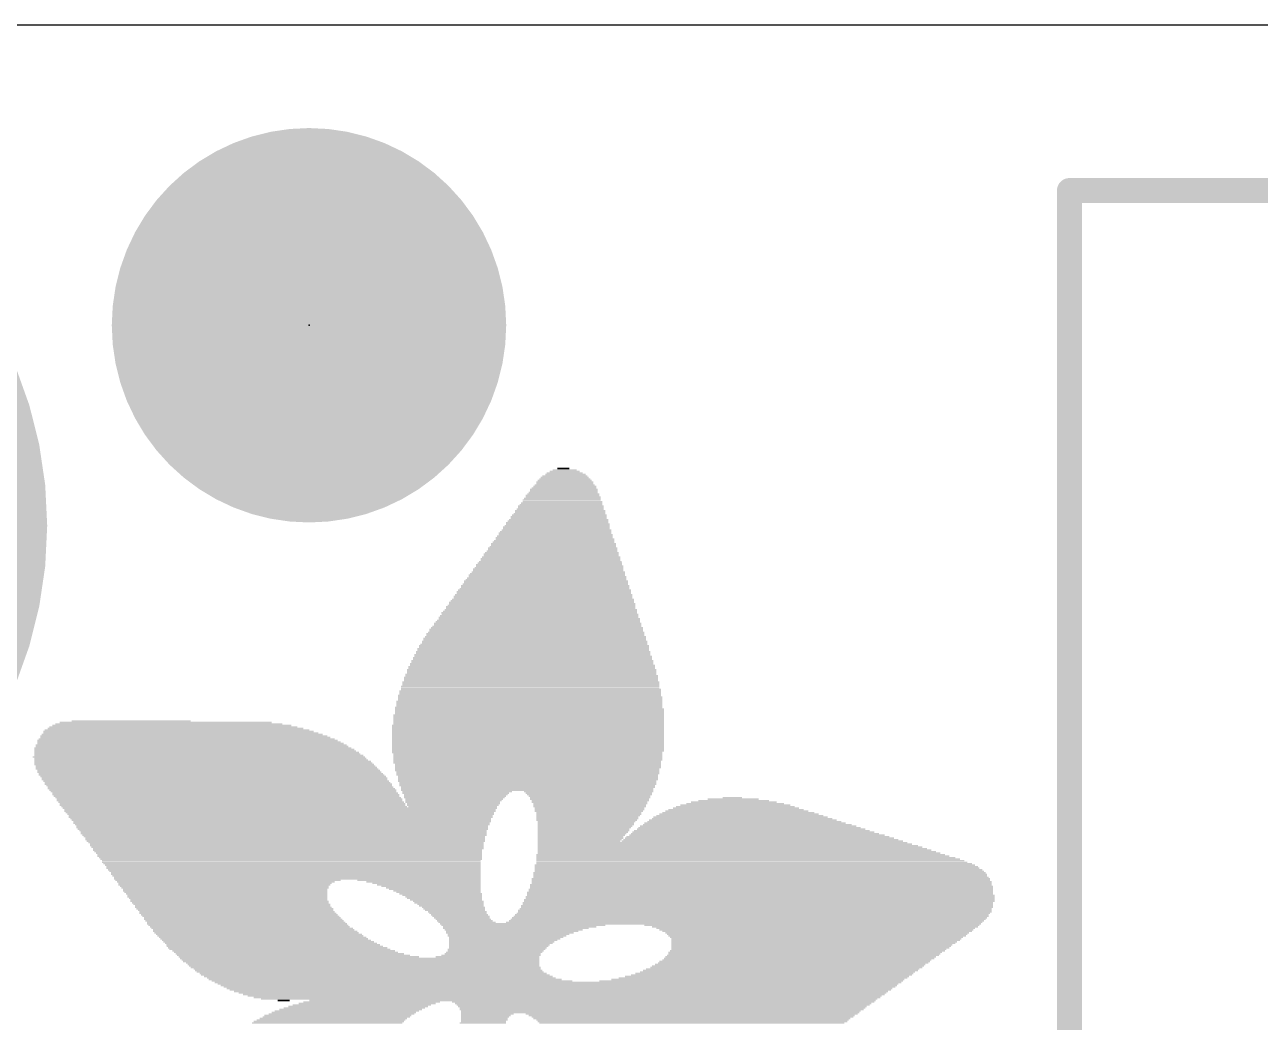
# Model space of a CAD drawing. Extents: x -0.1 to 33.1, y -0.1 to 27.9.
# Drawn here: x 4.53 to 10.79, y 22.88 to 27.94 of the extents above; entities that cross this region are included whole.
import ezdxf

# ---------------------------------------------------------------- set-up
doc = ezdxf.new("R2010")
doc.units = 0
for name, color, linetype in [('1', 12, 'CONTINUOUS'), ('20', 53, 'CONTINUOUS'), ('21', 40, 'CONTINUOUS'), ('23', 40, 'CONTINUOUS'), ('29', 253, 'CONTINUOUS')]:
    doc.layers.add(name, color=color, linetype=linetype)

# ---------------------------------------------------------------- blocks, each defined once
blk = doc.blocks.new('PIE')
at = {"const_width": 0.5}
blk.add_lwpolyline([(0, -0.25, 1), (0, 0.25, 1), (0, -0.25)], format="xyb", dxfattribs=at)
blk = doc.blocks.new('RECT')
blk.add_solid([(-0.5, -0.5), (0.5, -0.5), (-0.5, 0.5), (0.5, 0.5)])

msp = doc.modelspace()

# ---------------------------------------------------------------- linework, layer by layer
at = {"layer": '20'}
msp.add_line((2.54, 27.94), (30.48, 27.94), dxfattribs=at)
at = {"layer": '21'}
for points, const_width in [([(2.54, 23.4, 1), (2.54, 27.4, 1), (2.54, 23.4)], 0.2032), ([(9.825, 27.1307, 1), (9.825, 27.0673)], 0.0635), ([(9.8568, 27.099, 1), (9.7933, 27.099)], 0.0635)]:
    msp.add_lwpolyline(points, format="xyb", dxfattribs=dict(at, const_width=const_width))
at = {"layer": '21', "const_width": 0.127}
for points in [[(9.825, 5.799), (9.825, 27.099)], [(9.825, 27.099), (24.555, 27.099)]]:
    msp.add_lwpolyline(points, dxfattribs=at)
at = {"layer": '23'}
msp.add_point((5.969, 26.416), dxfattribs=at)
at = {"layer": '29'}
for points, const_width in [([(5.969, 27.166, 0.4142), (5.219, 26.416)], 0.5), ([(6.719, 26.416, 0.4142), (5.969, 27.166)], 0.5), ([(5.969, 27.291, 1), (5.969, 27.041)], 0.25), ([(5.969, 27.041, 1), (5.969, 27.291)], 0.25), ([(5.219, 26.416, 0.4142), (5.969, 25.666)], 0.5), ([(5.344, 26.416, 1), (5.094, 26.416)], 0.25), ([(5.969, 25.666, 0.4142), (6.719, 26.416)], 0.5), ([(6.844, 26.416, 1), (6.594, 26.416)], 0.25), ([(5.094, 26.416, 1), (5.344, 26.416)], 0.25), ([(6.594, 26.416, 1), (6.844, 26.416)], 0.25), ([(5.969, 25.791, 1), (5.969, 25.541)], 0.25), ([(5.969, 25.541, 1), (5.969, 25.791)], 0.25)]:
    msp.add_lwpolyline(points, format="xyb", dxfattribs=dict(at, const_width=const_width))

# ---------------------------------------------------------------- block references
at = {"layer": '1'}
msp.add_blockref('PIE', (5.969, 26.416), dxfattribs=at)
at = {"layer": '21'}
for p, xscale, yscale in [((7.2581, 25.6896), 0.0609, 0.0076), ((7.2657, 25.621), 0.2896, 0.0076), ((7.2656, 25.6286), 0.2743, 0.0076), ((7.2656, 25.6362), 0.2591, 0.0076), ((7.2657, 25.6439), 0.2438, 0.0077), ((7.2657, 25.6515), 0.2286, 0.0076), ((7.2695, 25.6591), 0.2058, 0.0076), ((7.2656, 25.6667), 0.1829, 0.0076), ((7.2657, 25.6743), 0.1524, 0.0076), ((7.2656, 25.682), 0.1219, 0.0077), ((7.2581, 25.56), 0.3657, 0.0076), ((7.2581, 25.5677), 0.3505, 0.0077), ((7.2618, 25.5829), 0.3429, 0.0076), ((7.2618, 25.5753), 0.3429, 0.0076), ((7.2618, 25.5905), 0.3277, 0.0076), ((7.2657, 25.5981), 0.32, 0.0076), ((7.2657, 25.6058), 0.3048, 0.0077), ((7.2657, 25.6134), 0.2896, 0.0076), ((7.2467, 25.4991), 0.4343, 0.0076), ((7.2467, 25.5067), 0.4191, 0.0076), ((7.2505, 25.5143), 0.4115, 0.0076), ((7.2505, 25.5296), 0.3963, 0.0077), ((7.2543, 25.5219), 0.4039, 0.0076), ((7.2543, 25.5372), 0.3887, 0.0076), ((7.2543, 25.5524), 0.3733, 0.0076), ((7.2581, 25.5448), 0.381, 0.0076), ((7.2352, 25.4457), 0.4876, 0.0076), ((7.2352, 25.4381), 0.4876, 0.0076), ((7.239, 25.4534), 0.48, 0.0077), ((7.239, 25.461), 0.4648, 0.0076), ((7.2428, 25.4762), 0.4572, 0.0076), ((7.2428, 25.4686), 0.4572, 0.0076), ((7.2428, 25.4838), 0.442, 0.0076), ((7.2467, 25.4915), 0.4343, 0.0077), ((7.22, 25.3695), 0.5639, 0.0076), ((7.2238, 25.3772), 0.5563, 0.0077), ((7.2238, 25.3924), 0.541, 0.0076), ((7.2238, 25.3848), 0.541, 0.0076), ((7.2276, 25.4), 0.5334, 0.0076), ((7.2276, 25.4153), 0.5182, 0.0077), ((7.2314, 25.4076), 0.5258, 0.0076), ((7.2314, 25.4229), 0.5106, 0.0076), ((7.2352, 25.4305), 0.503, 0.0076), ((7.2086, 25.3086), 0.6325, 0.0076), ((7.2085, 25.3162), 0.6172, 0.0076), ((7.2123, 25.3238), 0.6096, 0.0076), ((7.2124, 25.3391), 0.5943, 0.0077), ((7.2162, 25.3314), 0.6019, 0.0076), ((7.2162, 25.3467), 0.5867, 0.0076), ((7.2162, 25.3619), 0.5715, 0.0076), ((7.22, 25.3543), 0.5791, 0.0076), ((7.1971, 25.2552), 0.6858, 0.0076), ((7.1971, 25.2476), 0.6858, 0.0076), ((7.2009, 25.2629), 0.6782, 0.0077), ((7.2009, 25.2705), 0.663, 0.0076), ((7.2048, 25.2857), 0.6553, 0.0076), ((7.2048, 25.2781), 0.6553, 0.0076), ((7.2048, 25.2933), 0.6401, 0.0076), ((7.2086, 25.301), 0.6325, 0.0077), ((7.1857, 25.1867), 0.7544, 0.0077), ((7.1857, 25.2019), 0.7391, 0.0076), ((7.1895, 25.1943), 0.7468, 0.0076), ((7.1895, 25.2095), 0.7315, 0.0076), ((7.1932, 25.2171), 0.7239, 0.0076), ((7.1933, 25.2324), 0.7086, 0.0076), ((7.1933, 25.2248), 0.7086, 0.0077), ((7.1971, 25.24), 0.701, 0.0076), ((7.1705, 25.1257), 0.8153, 0.0076), ((7.1743, 25.1333), 0.8077, 0.0076), ((7.1743, 25.1486), 0.7925, 0.0077), ((7.1781, 25.1409), 0.8001, 0.0076), ((7.1781, 25.1562), 0.7849, 0.0076), ((7.1819, 25.1638), 0.7773, 0.0076), ((7.1819, 25.179), 0.762, 0.0076), ((7.1819, 25.1714), 0.762, 0.0076), ((7.159, 25.0647), 0.884, 0.0076), ((7.159, 25.0571), 0.884, 0.0076), ((7.1629, 25.0724), 0.8763, 0.0077), ((7.1628, 25.08), 0.861, 0.0076), ((7.1666, 25.0952), 0.8534, 0.0076), ((7.1666, 25.0876), 0.8534, 0.0076), ((7.1666, 25.1028), 0.8382, 0.0076), ((7.1704, 25.1181), 0.8306, 0.0076), ((7.1704, 25.1105), 0.8306, 0.0077), ((7.1476, 24.9962), 0.9525, 0.0077), ((7.1476, 25.0114), 0.9373, 0.0076), ((7.1514, 25.0038), 0.9449, 0.0076), ((7.1514, 25.019), 0.9296, 0.0076), ((7.1552, 25.0266), 0.922, 0.0076), ((7.1552, 25.0419), 0.9068, 0.0076), ((7.1552, 25.0343), 0.9068, 0.0077), ((7.159, 25.0495), 0.8992, 0.0076), ((7.1324, 24.9352), 1.0135, 0.0076), ((7.1362, 24.9428), 1.0059, 0.0076), ((7.1361, 24.9581), 0.9906, 0.0077), ((7.14, 24.9504), 0.9983, 0.0076), ((7.14, 24.9657), 0.9829, 0.0076), ((7.1438, 24.9733), 0.9753, 0.0076), ((7.1438, 24.9885), 0.9601, 0.0076), ((7.1438, 24.9809), 0.9601, 0.0076), ((7.1209, 24.8742), 1.082, 0.0076), ((7.1247, 24.8819), 1.0744, 0.0077), ((7.1247, 24.8895), 1.0592, 0.0076), ((7.1285, 24.9047), 1.0516, 0.0076), ((7.1285, 24.8971), 1.0516, 0.0076), ((7.1286, 24.9123), 1.0363, 0.0076), ((7.1324, 24.92), 1.0287, 0.0077), ((7.1362, 24.9276), 1.0211, 0.0076), ((7.1133, 24.8133), 1.143, 0.0076), ((7.1133, 24.8056), 1.143, 0.0077), ((7.1133, 24.8285), 1.1278, 0.0076), ((7.1133, 24.8209), 1.1278, 0.0076), ((7.1171, 24.8361), 1.1202, 0.0076), ((7.1171, 24.8514), 1.1049, 0.0076), ((7.1171, 24.8438), 1.1049, 0.0077), ((7.1209, 24.859), 1.0972, 0.0076), ((7.1209, 24.8666), 1.082, 0.0076), ((7.1019, 24.7447), 1.1963, 0.0076), ((7.1057, 24.7599), 1.1887, 0.0076), ((7.1057, 24.7523), 1.1887, 0.0076), ((7.1057, 24.7752), 1.1735, 0.0076), ((7.1057, 24.7675), 1.1735, 0.0077), ((7.1095, 24.7904), 1.1659, 0.0076), ((7.1095, 24.7828), 1.1659, 0.0076), ((7.1095, 24.798), 1.1506, 0.0076), ((7.0981, 24.6837), 1.2497, 0.0076), ((7.0981, 24.699), 1.2345, 0.0076), ((7.1019, 24.6913), 1.2421, 0.0077), ((7.1019, 24.7142), 1.2269, 0.0076), ((7.1019, 24.7066), 1.2269, 0.0076), ((7.1019, 24.7294), 1.2115, 0.0077), ((7.1019, 24.7218), 1.2115, 0.0076), ((7.1057, 24.7371), 1.2039, 0.0076), ((7.0942, 24.6304), 1.2878, 0.0076), ((7.0942, 24.6228), 1.2878, 0.0076), ((7.0943, 24.6456), 1.2725, 0.0076), ((7.0981, 24.638), 1.2801, 0.0076), ((7.0981, 24.6685), 1.2649, 0.0076), ((7.0981, 24.6609), 1.2649, 0.0076), ((7.0981, 24.6532), 1.2649, 0.0077), ((7.0981, 24.6761), 1.2497, 0.0076), ((7.0905, 24.5618), 1.3259, 0.0076), ((7.0904, 24.5847), 1.3106, 0.0076), ((7.0904, 24.577), 1.3106, 0.0077), ((7.0943, 24.5694), 1.3183, 0.0076), ((7.0942, 24.6075), 1.303, 0.0076), ((7.0942, 24.5999), 1.303, 0.0076), ((7.0942, 24.5923), 1.303, 0.0076), ((7.0942, 24.6151), 1.2878, 0.0077), ((7.0866, 24.5085), 1.3488, 0.0076), ((7.0866, 24.5008), 1.3488, 0.0077), ((7.0866, 24.4932), 1.3488, 0.0076), ((7.0867, 24.5389), 1.3335, 0.0077), ((7.0905, 24.5313), 1.3411, 0.0076), ((7.0905, 24.5237), 1.3411, 0.0076), ((7.0905, 24.5161), 1.3411, 0.0076), ((7.0905, 24.5542), 1.3259, 0.0076), ((7.0905, 24.5466), 1.3259, 0.0076), ((7.0828, 24.4399), 1.3716, 0.0076), ((7.0828, 24.4323), 1.3716, 0.0076), ((7.0828, 24.478), 1.3564, 0.0076), ((7.0866, 24.4704), 1.364, 0.0076), ((7.0866, 24.4627), 1.364, 0.0077), ((7.0866, 24.4551), 1.364, 0.0076), ((7.0866, 24.4475), 1.364, 0.0076), ((7.0866, 24.4856), 1.3488, 0.0076), ((5.2921, 24.3713), 1.2954, 0.0076), ((5.2807, 24.3789), 1.2573, 0.0076), ((5.2731, 24.3865), 1.2115, 0.0077), ((5.2578, 24.3942), 1.1506, 0.0076), ((5.2426, 24.4018), 1.0744, 0.0076), ((5.0673, 24.4094), 0.602, 0.0076), ((7.079, 24.3865), 1.3792, 0.0077), ((7.079, 24.3789), 1.3792, 0.0076), ((7.079, 24.3713), 1.3792, 0.0076), ((7.0828, 24.4246), 1.3716, 0.0077), ((7.0828, 24.417), 1.3716, 0.0076), ((7.0828, 24.4094), 1.3716, 0.0076), ((7.0828, 24.4018), 1.3716, 0.0076), ((7.0828, 24.3942), 1.3716, 0.0076), ((5.3531, 24.3103), 1.524, 0.0077), ((5.3493, 24.318), 1.5011, 0.0076), ((5.334, 24.3332), 1.4554, 0.0076), ((5.3417, 24.3256), 1.4707, 0.0076), ((5.3264, 24.3408), 1.425, 0.0076), ((5.3073, 24.3561), 1.3716, 0.0076), ((5.3188, 24.3484), 1.3945, 0.0077), ((5.2998, 24.3637), 1.3411, 0.0076), ((7.079, 24.3637), 1.3792, 0.0076), ((7.079, 24.3561), 1.3792, 0.0076), ((7.079, 24.3484), 1.3792, 0.0077), ((7.079, 24.3408), 1.3792, 0.0076), ((7.079, 24.3332), 1.3792, 0.0076), ((7.079, 24.3256), 1.3792, 0.0076), ((7.079, 24.318), 1.3792, 0.0076), ((7.079, 24.3103), 1.3792, 0.0077), ((5.3797, 24.2722), 1.6078, 0.0077), ((5.3988, 24.2494), 1.6459, 0.0076), ((5.4026, 24.2418), 1.6536, 0.0076), ((5.3874, 24.2646), 1.6231, 0.0076), ((5.3912, 24.257), 1.6307, 0.0076), ((5.3721, 24.2875), 1.5774, 0.0076), ((5.3759, 24.2799), 1.585, 0.0076), ((5.3607, 24.3027), 1.5392, 0.0076), ((5.3683, 24.2951), 1.5544, 0.0076), ((7.079, 24.3027), 1.3792, 0.0076), ((7.079, 24.2951), 1.3792, 0.0076), ((7.079, 24.2875), 1.3792, 0.0076), ((7.079, 24.2799), 1.3792, 0.0076), ((7.079, 24.2722), 1.3792, 0.0077), ((7.079, 24.2646), 1.3792, 0.0076), ((7.079, 24.257), 1.3792, 0.0076), ((7.0752, 24.2494), 1.3716, 0.0076), ((7.079, 24.2418), 1.364, 0.0076), ((5.4102, 24.2265), 1.684, 0.0076), ((5.4102, 24.2341), 1.6688, 0.0077), ((5.4178, 24.2189), 1.684, 0.0076), ((5.4293, 24.2037), 1.7069, 0.0076), ((5.4331, 24.196), 1.7145, 0.0077), ((5.4369, 24.1884), 1.7221, 0.0076), ((5.4217, 24.2113), 1.6917, 0.0076), ((5.4445, 24.1808), 1.7222, 0.0076), ((7.079, 24.2341), 1.364, 0.0077), ((7.079, 24.2265), 1.364, 0.0076), ((7.079, 24.2189), 1.364, 0.0076), ((7.079, 24.2113), 1.364, 0.0076), ((7.0752, 24.2037), 1.3564, 0.0076), ((7.0752, 24.196), 1.3564, 0.0077), ((7.079, 24.1884), 1.3488, 0.0076), ((7.079, 24.1808), 1.3488, 0.0076), ((5.4483, 24.1732), 1.7298, 0.0076), ((5.4521, 24.1656), 1.7374, 0.0076), ((5.4636, 24.1503), 1.7449, 0.0076), ((5.4598, 24.1579), 1.7373, 0.0077), ((5.4712, 24.1427), 1.745, 0.0076), ((5.475, 24.1351), 1.7526, 0.0076), ((5.4826, 24.1275), 1.7526, 0.0076), ((5.4902, 24.1198), 1.7526, 0.0077), ((7.079, 24.1732), 1.3488, 0.0076), ((7.0752, 24.1656), 1.3411, 0.0076), ((7.0752, 24.1579), 1.3411, 0.0077), ((7.0752, 24.1351), 1.3259, 0.0076), ((7.079, 24.1503), 1.3335, 0.0076), ((7.079, 24.1427), 1.3335, 0.0076), ((7.079, 24.1275), 1.3182, 0.0076), ((7.079, 24.1198), 1.3182, 0.0077), ((5.4902, 24.1122), 1.7526, 0.0076), ((5.4978, 24.1046), 1.7526, 0.0076), ((5.5055, 24.097), 1.7526, 0.0076), ((5.5093, 24.0894), 1.7602, 0.0076), ((5.5131, 24.0817), 1.7526, 0.0077), ((5.5207, 24.0741), 1.7526, 0.0076), ((5.5245, 24.0665), 1.7602, 0.0076), ((5.5321, 24.0589), 1.7602, 0.0076), ((7.079, 24.1122), 1.3182, 0.0076), ((7.0752, 24.1046), 1.3106, 0.0076), ((7.079, 24.097), 1.303, 0.0076), ((7.079, 24.0894), 1.303, 0.0076), ((7.0752, 24.0817), 1.2954, 0.0077), ((7.079, 24.0741), 1.2878, 0.0076), ((7.0752, 24.0665), 1.2802, 0.0076), ((7.0752, 24.0589), 1.2802, 0.0076), ((5.5359, 24.0513), 1.7526, 0.0076), ((5.5436, 24.0436), 1.7526, 0.0077), ((5.5474, 24.036), 1.7602, 0.0076), ((5.5512, 24.0284), 1.7526, 0.0076), ((5.5588, 24.0208), 1.7526, 0.0076), ((5.5664, 24.0132), 1.7526, 0.0076), ((5.5664, 24.0055), 1.7526, 0.0077), ((5.574, 23.9979), 1.7526, 0.0076), ((6.7132, 24.0436), 0.541, 0.0077), ((6.7209, 24.0513), 0.5563, 0.0076), ((6.7132, 24.036), 0.5258, 0.0076), ((6.7094, 24.0284), 0.5182, 0.0076), ((6.7056, 24.0208), 0.5106, 0.0076), ((6.7018, 24.0055), 0.4876, 0.0077), ((6.698, 23.9979), 0.48, 0.0076), ((6.7057, 24.0132), 0.4953, 0.0076), ((7.3876, 24.0513), 0.6554, 0.0076), ((7.3876, 24.0436), 0.64, 0.0077), ((7.3914, 24.036), 0.6324, 0.0076), ((7.3914, 24.0284), 0.6172, 0.0076), ((7.3952, 24.0208), 0.6096, 0.0076), ((7.3914, 24.0132), 0.602, 0.0076), ((7.3952, 24.0055), 0.5944, 0.0077), ((7.3914, 23.9979), 0.5868, 0.0076), ((8.123, 23.9979), 0.4343, 0.0076), ((8.123, 24.0055), 0.3581, 0.0077), ((8.1192, 24.0132), 0.2591, 0.0076), ((8.1153, 24.0208), 0.099, 0.0076), ((5.5817, 23.9903), 1.7526, 0.0076), ((5.5817, 23.9827), 1.7526, 0.0076), ((5.5893, 23.9751), 1.7526, 0.0076), ((5.8217, 23.9674), 2.2022, 0.0077), ((5.8217, 23.9598), 2.187, 0.0076), ((5.8217, 23.9522), 2.187, 0.0076), ((5.8216, 23.9446), 2.1717, 0.0076), ((5.8255, 23.937), 2.164, 0.0076), ((5.8255, 23.9293), 2.1488, 0.0077), ((6.7018, 23.9903), 0.4724, 0.0076), ((6.698, 23.9827), 0.4648, 0.0076), ((6.698, 23.9751), 0.4496, 0.0076), ((7.3953, 23.9903), 0.5791, 0.0076), ((7.3915, 23.9827), 0.5715, 0.0076), ((7.3915, 23.9751), 0.5715, 0.0076), ((7.3914, 23.9674), 0.5562, 0.0077), ((7.3914, 23.9598), 0.5562, 0.0076), ((7.3876, 23.9522), 0.5486, 0.0076), ((7.3876, 23.9446), 0.5334, 0.0076), ((7.3876, 23.937), 0.5334, 0.0076), ((7.3838, 23.9293), 0.5258, 0.0077), ((8.1534, 23.9293), 0.8458, 0.0077), ((8.1496, 23.937), 0.8078, 0.0076), ((8.1458, 23.9446), 0.7696, 0.0076), ((8.1381, 23.9522), 0.7239, 0.0076), ((8.1344, 23.9598), 0.6858, 0.0076), ((8.1343, 23.9674), 0.6401, 0.0077), ((8.1306, 23.9751), 0.6019, 0.0076), ((8.1306, 23.9827), 0.5563, 0.0076), ((8.1306, 23.9903), 0.4953, 0.0076), ((5.8255, 23.9217), 2.1488, 0.0076), ((5.8255, 23.9141), 2.1336, 0.0076), ((5.8293, 23.9065), 2.126, 0.0076), ((5.8331, 23.8989), 2.1184, 0.0076), ((5.8293, 23.8912), 2.1108, 0.0077), ((5.8332, 23.8836), 2.1031, 0.0076), ((5.8332, 23.876), 2.0879, 0.0076), ((5.8332, 23.8684), 2.0879, 0.0076), ((7.3761, 23.9065), 0.5105, 0.0076), ((7.38, 23.9217), 0.5182, 0.0076), ((7.38, 23.9141), 0.5182, 0.0076), ((7.3761, 23.8989), 0.4953, 0.0076), ((7.3723, 23.8912), 0.4877, 0.0077), ((7.3723, 23.8836), 0.4877, 0.0076), ((7.3685, 23.876), 0.4801, 0.0076), ((7.3648, 23.8684), 0.4725, 0.0076), ((8.2029, 23.8684), 1.1277, 0.0076), ((8.1954, 23.876), 1.0973, 0.0076), ((8.1915, 23.8836), 1.0592, 0.0076), ((8.18, 23.8912), 1.0211, 0.0077), ((8.1763, 23.8989), 0.983, 0.0076), ((8.1686, 23.9065), 0.9525, 0.0076), ((8.1648, 23.9141), 0.9144, 0.0076), ((8.1573, 23.9217), 0.8839, 0.0076), ((5.8369, 23.8608), 2.0803, 0.0076), ((5.8369, 23.8531), 2.065, 0.0077), ((5.8407, 23.8455), 2.0574, 0.0076), ((5.8407, 23.8379), 2.0574, 0.0076), ((5.8445, 23.8303), 2.0497, 0.0076), ((5.8445, 23.8227), 2.0345, 0.0076), ((5.8483, 23.815), 2.0269, 0.0077), ((5.8483, 23.8074), 2.0269, 0.0076), ((7.3418, 23.8074), 0.4267, 0.0076), ((7.3609, 23.8608), 0.4648, 0.0076), ((7.3609, 23.8531), 0.4648, 0.0077), ((7.3571, 23.8455), 0.4572, 0.0076), ((7.3533, 23.8379), 0.4496, 0.0076), ((7.3495, 23.8303), 0.442, 0.0076), ((7.3457, 23.8227), 0.4344, 0.0076), ((7.3457, 23.815), 0.4344, 0.0077), ((8.2601, 23.8074), 1.3944, 0.0076), ((8.2525, 23.815), 1.364, 0.0077), ((8.2448, 23.8227), 1.3335, 0.0076), ((8.241, 23.8303), 1.2954, 0.0076), ((8.2297, 23.8379), 1.2573, 0.0076), ((8.222, 23.8455), 1.2268, 0.0076), ((8.2143, 23.8531), 1.1963, 0.0077), ((8.2105, 23.8608), 1.1583, 0.0076), ((5.8521, 23.7998), 2.0193, 0.0076), ((5.8521, 23.7922), 2.0041, 0.0076), ((5.856, 23.7846), 1.9964, 0.0076), ((5.856, 23.7769), 1.9964, 0.0077), ((5.8598, 23.7693), 1.9888, 0.0076), ((5.8636, 23.7617), 1.9812, 0.0076), ((5.8598, 23.7541), 1.9736, 0.0076), ((5.8636, 23.7465), 1.966, 0.0076), ((7.338, 23.7998), 0.4191, 0.0076), ((8.0657, 23.7922), 1.8745, 0.0076), ((8.1038, 23.7693), 1.9507, 0.0076), ((8.1381, 23.7465), 2.0193, 0.0076), ((8.0772, 23.7846), 1.8974, 0.0076), ((8.0925, 23.7769), 1.9279, 0.0077), ((8.1153, 23.7617), 1.9736, 0.0076), ((8.1268, 23.7541), 1.9965, 0.0076), ((8.2677, 23.7998), 1.425, 0.0076), ((5.8674, 23.7389), 1.9584, 0.0077), ((5.8712, 23.7312), 1.9507, 0.0076), ((5.8712, 23.7236), 1.9507, 0.0076), ((5.875, 23.716), 1.9431, 0.0076), ((5.8788, 23.7084), 1.9355, 0.0076), ((5.8788, 23.7008), 1.9203, 0.0077), ((5.8788, 23.6931), 1.9203, 0.0076), ((5.8826, 23.6855), 1.9127, 0.0076), ((8.1686, 23.7236), 2.0955, 0.0076), ((8.2067, 23.7008), 2.1717, 0.0077), ((8.2143, 23.6931), 2.1869, 0.0076), ((8.1572, 23.7312), 2.0726, 0.0076), ((8.1839, 23.716), 2.126, 0.0076), ((8.1953, 23.7084), 2.1488, 0.0076), ((8.2258, 23.6855), 2.2098, 0.0076), ((8.1496, 23.7389), 2.0422, 0.0077), ((5.8865, 23.6779), 1.905, 0.0076), ((5.8903, 23.6703), 1.8974, 0.0076), ((5.8903, 23.6627), 1.8974, 0.0077), ((5.8941, 23.655), 1.8898, 0.0076), ((5.8979, 23.6474), 1.8822, 0.0076), ((5.9017, 23.6398), 1.8746, 0.0076), ((5.9017, 23.6322), 1.8746, 0.0076), ((5.9055, 23.6246), 1.8669, 0.0077), ((5.9093, 23.6169), 1.8593, 0.0076), ((8.2525, 23.6398), 2.2936, 0.0076), ((8.2563, 23.6322), 2.3012, 0.0076), ((8.2563, 23.6246), 2.3012, 0.0077), ((8.2601, 23.6169), 2.3088, 0.0076), ((8.2372, 23.6703), 2.2479, 0.0076), ((8.241, 23.6627), 2.2555, 0.0077), ((8.2486, 23.655), 2.2707, 0.0076), ((8.2296, 23.6779), 2.2326, 0.0076), ((8.2525, 23.6474), 2.2784, 0.0076), ((5.9093, 23.6093), 1.8593, 0.0076), ((5.5588, 23.6017), 1.143, 0.0076), ((5.5474, 23.5941), 1.1049, 0.0076), ((5.5436, 23.5865), 1.0821, 0.0077), ((5.5398, 23.5788), 1.0745, 0.0076), ((5.5398, 23.5712), 1.0591, 0.0076), ((5.5436, 23.5636), 1.0515, 0.0076), ((5.5436, 23.556), 1.0363, 0.0076), ((6.5266, 23.6017), 0.6249, 0.0076), ((6.5494, 23.5941), 0.5792, 0.0076), ((6.5647, 23.5865), 0.5487, 0.0077), ((6.5761, 23.5788), 0.5258, 0.0076), ((6.5875, 23.5712), 0.503, 0.0076), ((6.599, 23.5636), 0.4801, 0.0076), ((6.6066, 23.556), 0.4649, 0.0076), ((8.2601, 23.556), 2.3546, 0.0076), ((8.2601, 23.5788), 2.3394, 0.0076), ((8.2639, 23.5712), 2.347, 0.0076), ((8.2639, 23.5636), 2.347, 0.0076), ((8.26, 23.6093), 2.3241, 0.0076), ((8.26, 23.6017), 2.3241, 0.0076), ((8.2639, 23.5941), 2.3318, 0.0076), ((8.2639, 23.5865), 2.3318, 0.0077), ((5.5436, 23.5484), 1.0363, 0.0077), ((5.5474, 23.5407), 1.0287, 0.0076), ((5.5512, 23.5331), 1.0211, 0.0076), ((5.555, 23.5255), 1.0134, 0.0076), ((5.555, 23.5179), 1.0134, 0.0076), ((5.5588, 23.5103), 1.0058, 0.0077), ((5.5626, 23.5026), 0.9982, 0.0076), ((5.5664, 23.495), 1.0058, 0.0076), ((6.618, 23.5484), 0.442, 0.0077), ((6.6256, 23.5407), 0.4268, 0.0076), ((6.6371, 23.5331), 0.4191, 0.0076), ((6.6447, 23.5255), 0.4039, 0.0076), ((6.6523, 23.5179), 0.3886, 0.0076), ((6.6561, 23.5103), 0.381, 0.0077), ((6.6637, 23.5026), 0.3658, 0.0076), ((6.6752, 23.495), 0.3581, 0.0076), ((8.2524, 23.5026), 2.3851, 0.0076), ((8.2524, 23.495), 2.3851, 0.0076), ((8.2563, 23.5179), 2.3774, 0.0076), ((8.2563, 23.5103), 2.3774, 0.0077), ((8.2563, 23.5407), 2.3622, 0.0076), ((8.2563, 23.5331), 2.3622, 0.0076), ((8.2601, 23.5255), 2.3698, 0.0076), ((8.2601, 23.5484), 2.3546, 0.0077), ((5.5702, 23.4874), 0.9982, 0.0076), ((5.5779, 23.4798), 0.9983, 0.0076), ((5.5817, 23.4722), 0.9906, 0.0077), ((5.5855, 23.4645), 0.9982, 0.0076), ((5.5931, 23.4569), 0.9982, 0.0076), ((5.5969, 23.4493), 0.9906, 0.0076), ((5.6045, 23.4417), 0.9906, 0.0076), ((5.6083, 23.4341), 0.9982, 0.0077), ((6.679, 23.4874), 0.3505, 0.0076), ((6.6866, 23.4798), 0.3353, 0.0076), ((6.6904, 23.4722), 0.3277, 0.0077), ((6.7018, 23.4645), 0.32, 0.0076), ((6.7056, 23.4569), 0.3124, 0.0076), ((6.7094, 23.4493), 0.3048, 0.0076), ((6.7209, 23.4417), 0.2971, 0.0076), ((6.7247, 23.4341), 0.2895, 0.0077), ((8.2219, 23.4341), 2.4003, 0.0077), ((8.2297, 23.4493), 2.4003, 0.0076), ((8.2297, 23.4417), 2.4003, 0.0076), ((8.2335, 23.4569), 2.3927, 0.0076), ((8.241, 23.4722), 2.3927, 0.0077), ((8.241, 23.4645), 2.3927, 0.0076), ((8.2448, 23.4874), 2.3851, 0.0076), ((8.2448, 23.4798), 2.3851, 0.0076), ((5.616, 23.4264), 0.9983, 0.0076), ((5.6236, 23.4188), 0.9982, 0.0076), ((5.6312, 23.4112), 0.9982, 0.0076), ((5.635, 23.4036), 1.0058, 0.0076), ((5.6426, 23.396), 1.0058, 0.0077), ((5.6503, 23.3883), 1.0059, 0.0076), ((5.6541, 23.3807), 1.0135, 0.0076), ((5.6616, 23.3731), 1.0135, 0.0076), ((5.6693, 23.3655), 1.0134, 0.0076), ((6.7323, 23.4264), 0.2896, 0.0076), ((6.7399, 23.4188), 0.2896, 0.0076), ((6.7437, 23.4112), 0.282, 0.0076), ((6.7514, 23.4036), 0.2819, 0.0076), ((6.759, 23.396), 0.2819, 0.0077), ((6.7704, 23.3883), 0.2896, 0.0076), ((8.0048, 23.3807), 2.7432, 0.0076), ((7.0561, 23.3731), 0.8306, 0.0076), ((7.0371, 23.3655), 0.7772, 0.0076), ((8.1762, 23.3883), 2.4155, 0.0076), ((8.1877, 23.396), 2.408, 0.0077), ((8.1954, 23.4036), 2.4079, 0.0076), ((8.2029, 23.4112), 2.4079, 0.0076), ((8.2105, 23.4188), 2.4079, 0.0076), ((8.2143, 23.4264), 2.4003, 0.0076), ((8.5191, 23.3731), 1.6993, 0.0076), ((8.5344, 23.3655), 1.6536, 0.0076), ((5.6808, 23.3579), 1.0211, 0.0077), ((5.6959, 23.3426), 1.0363, 0.0076), ((5.6884, 23.3502), 1.0211, 0.0076), ((5.7035, 23.335), 1.0363, 0.0076), ((5.715, 23.3274), 1.044, 0.0076), ((5.7227, 23.3198), 1.0439, 0.0077), ((5.734, 23.3121), 1.0515, 0.0076), ((5.7417, 23.3045), 1.0516, 0.0076), ((7.0181, 23.3579), 0.7391, 0.0077), ((7.0066, 23.3502), 0.701, 0.0076), ((6.999, 23.3426), 0.6706, 0.0076), ((6.9876, 23.335), 0.6477, 0.0076), ((6.9799, 23.3274), 0.6172, 0.0076), ((6.9723, 23.3198), 0.602, 0.0077), ((6.9685, 23.3121), 0.5792, 0.0076), ((6.9609, 23.3045), 0.5639, 0.0076), ((8.5382, 23.3579), 1.6154, 0.0077), ((8.542, 23.3502), 1.5926, 0.0076), ((8.5458, 23.3426), 1.5697, 0.0076), ((8.5458, 23.335), 1.5393, 0.0076), ((8.5458, 23.3274), 1.524, 0.0076), ((8.5458, 23.3198), 1.5087, 0.0077), ((8.542, 23.3121), 1.4859, 0.0076), ((8.542, 23.3045), 1.4707, 0.0076), ((5.7531, 23.2969), 1.0592, 0.0076), ((5.7645, 23.2893), 1.0668, 0.0076), ((5.776, 23.2817), 1.0744, 0.0077), ((5.7874, 23.274), 1.082, 0.0076), ((5.7951, 23.2664), 1.0973, 0.0076), ((5.8102, 23.2588), 1.1125, 0.0076), ((5.8217, 23.2512), 1.1202, 0.0076), ((5.8407, 23.2436), 1.1277, 0.0077), ((6.919, 23.2512), 0.4953, 0.0076), ((6.9152, 23.2436), 0.4877, 0.0077), ((6.9533, 23.2969), 0.5487, 0.0076), ((6.9456, 23.2893), 0.5334, 0.0076), ((6.9418, 23.2817), 0.5258, 0.0077), ((6.9342, 23.274), 0.5106, 0.0076), ((6.9304, 23.2664), 0.503, 0.0076), ((6.9266, 23.2588), 0.4953, 0.0076), ((8.4963, 23.2436), 1.3944, 0.0077), ((8.5191, 23.274), 1.4249, 0.0076), ((8.5153, 23.2664), 1.4173, 0.0076), ((8.5115, 23.2588), 1.4097, 0.0076), ((8.5039, 23.2512), 1.3945, 0.0076), ((8.5382, 23.2969), 1.463, 0.0076), ((8.5306, 23.2893), 1.4478, 0.0076), ((8.5268, 23.2817), 1.4402, 0.0077), ((5.8522, 23.2359), 1.1354, 0.0076), ((5.8712, 23.2283), 1.1582, 0.0076), ((5.8902, 23.2207), 1.1811, 0.0076), ((5.9169, 23.2131), 1.2192, 0.0076), ((6.2256, 23.2055), 1.8211, 0.0077), ((6.2294, 23.1978), 1.8135, 0.0076), ((6.2332, 23.1902), 1.8059, 0.0076), ((6.2408, 23.1826), 1.7907, 0.0076), ((6.8733, 23.2131), 0.5257, 0.0076), ((6.8923, 23.2207), 0.503, 0.0076), ((6.9, 23.2283), 0.4877, 0.0076), ((6.9076, 23.2359), 0.4877, 0.0076), ((8.4239, 23.1826), 1.3716, 0.0076), ((8.4315, 23.1902), 1.3716, 0.0076), ((8.443, 23.1978), 1.364, 0.0076), ((8.4544, 23.2055), 1.3716, 0.0077), ((8.462, 23.2131), 1.3716, 0.0076), ((8.4734, 23.2207), 1.3793, 0.0076), ((8.4849, 23.2359), 1.3868, 0.0076), ((8.4811, 23.2283), 1.3792, 0.0076), ((6.2446, 23.175), 1.783, 0.0076), ((6.2484, 23.1674), 1.7754, 0.0077), ((6.2561, 23.1597), 1.7755, 0.0076), ((6.2637, 23.1521), 1.7603, 0.0076), ((6.2713, 23.1445), 1.7602, 0.0076), ((6.2789, 23.1369), 1.7602, 0.0076), ((6.2941, 23.1293), 1.7602, 0.0077), ((6.3056, 23.1216), 1.7679, 0.0076), ((8.3134, 23.1216), 1.4249, 0.0076), ((8.3286, 23.1293), 1.4097, 0.0077), ((8.3439, 23.1369), 1.3944, 0.0076), ((8.3591, 23.1445), 1.3945, 0.0076), ((8.3706, 23.1521), 1.3868, 0.0076), ((8.3896, 23.1597), 1.3792, 0.0076), ((8.3972, 23.1674), 1.3793, 0.0077), ((8.4087, 23.175), 1.3716, 0.0076), ((6.3208, 23.114), 1.7678, 0.0076), ((6.3361, 23.1064), 1.7679, 0.0076), ((6.3551, 23.0988), 1.7907, 0.0076), ((6.3894, 23.0912), 1.8288, 0.0077), ((7.2314, 23.0835), 3.4824, 0.0076), ((7.2314, 23.0759), 3.4518, 0.0076), ((7.2352, 23.0683), 3.429, 0.0076), ((7.239, 23.0607), 3.4062, 0.0076), ((7.239, 23.0531), 3.3756, 0.0077), ((8.2105, 23.0912), 1.5393, 0.0077), ((8.2448, 23.0988), 1.4859, 0.0076), ((8.2715, 23.1064), 1.463, 0.0076), ((8.2906, 23.114), 1.4402, 0.0076), ((7.2428, 23.0454), 3.3528, 0.0076), ((7.2467, 23.0378), 3.3147, 0.0076), ((7.2543, 23.0302), 3.2843, 0.0076), ((7.2618, 23.0226), 3.2537, 0.0076), ((7.2657, 23.015), 3.2156, 0.0077), ((7.2771, 23.0073), 3.1776, 0.0076), ((7.2885, 22.9997), 3.1242, 0.0076), ((5.8407, 22.9921), 0.0609, 0.0076), ((7.4066, 22.9921), 2.8727, 0.0076), ((6.1456, 22.9311), 0.7315, 0.0076), ((6.1608, 22.9388), 0.7315, 0.0077), ((6.1799, 22.9464), 0.7239, 0.0076), ((6.1989, 22.954), 0.7163, 0.0076), ((6.218, 22.9616), 0.7087, 0.0076), ((6.237, 22.9692), 0.701, 0.0076), ((6.2637, 22.9769), 0.6935, 0.0077), ((6.2865, 22.9845), 0.6934, 0.0076), ((7.7648, 22.9845), 2.1412, 0.0076), ((7.7648, 22.9769), 2.1108, 0.0077), ((7.7648, 22.9692), 2.0955, 0.0076), ((7.761, 22.9616), 2.0726, 0.0076), ((7.761, 22.954), 2.0574, 0.0076), ((7.7572, 22.9464), 2.0498, 0.0076), ((7.7534, 22.9388), 2.0269, 0.0077), ((7.7496, 22.9311), 2.0193, 0.0076), ((6.0617, 22.8778), 0.762, 0.0076), ((6.0693, 22.8854), 0.762, 0.0076), ((6.0808, 22.893), 0.7544, 0.0076), ((6.0922, 22.9007), 0.7468, 0.0077), ((6.1075, 22.9083), 0.7467, 0.0076), ((6.1151, 22.9159), 0.7467, 0.0076), ((6.1341, 22.9235), 0.7392, 0.0076), ((6.8504, 22.8778), 0.2362, 0.0076), ((6.8618, 22.9083), 0.2438, 0.0076), ((6.858, 22.9007), 0.2362, 0.0077), ((6.858, 22.893), 0.2362, 0.0076), ((6.8542, 22.8854), 0.2286, 0.0076), ((6.8733, 22.9235), 0.2667, 0.0076), ((6.8657, 22.9159), 0.2515, 0.0076), ((7.9096, 22.9235), 1.684, 0.0076), ((7.9096, 22.9159), 1.6535, 0.0076), ((7.9134, 22.9083), 1.6307, 0.0076), ((7.9096, 22.9007), 1.6078, 0.0077), ((7.9134, 22.893), 1.585, 0.0076), ((7.9134, 22.8854), 1.5697, 0.0076), ((7.9096, 22.8778), 1.5469, 0.0076)]:
    msp.add_blockref('RECT', p, dxfattribs=dict(at, xscale=xscale, yscale=yscale))
at = {"layer": '29', "xscale": 1.1016, "yscale": 1.1016}
msp.add_blockref('PIE', (5.969, 26.416), dxfattribs=at)

doc.saveas('drawing.dxf')
